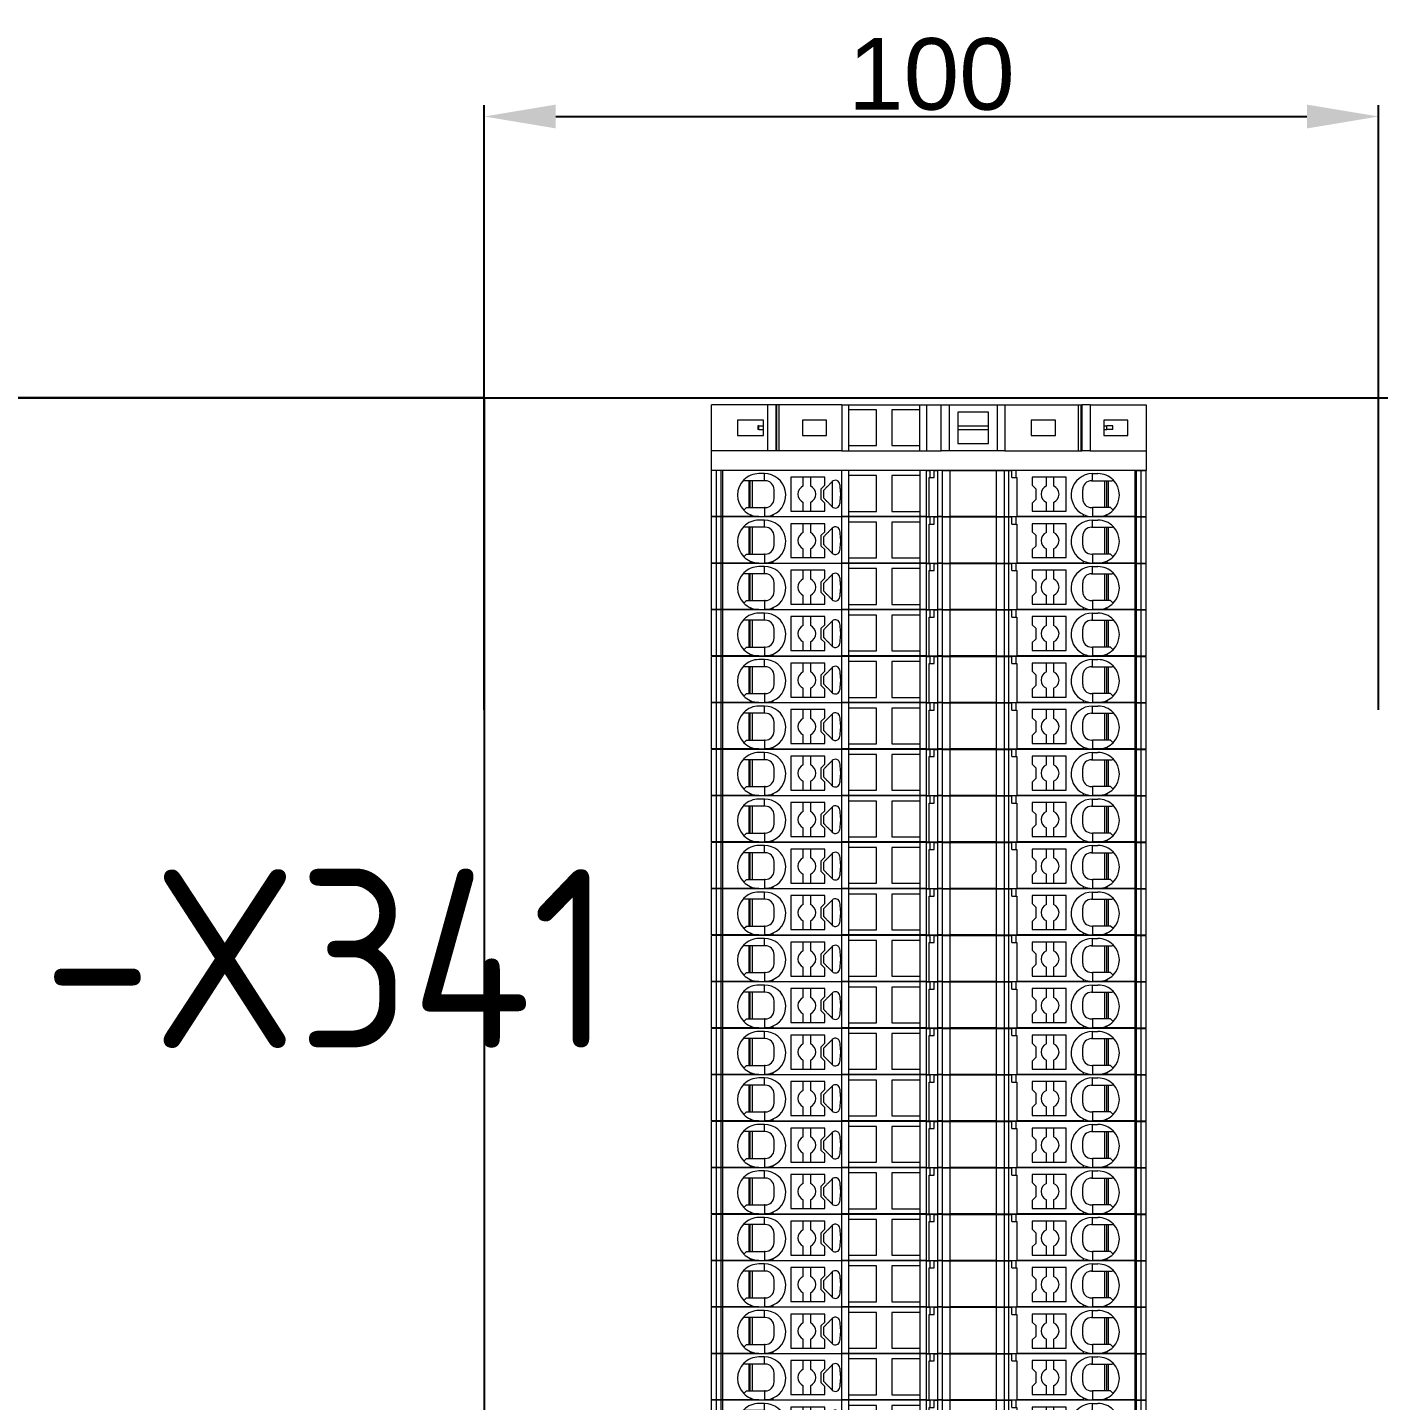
# Model space of a CAD drawing. Header units: millimetres. Extents: x 2936 to 53953, y 1541 to 47526.
# Drawn here: x 47112.9 to 47264, y 46245.8 to 46399.4 of the extents above; entities that cross this region are included whole.
import ezdxf
from ezdxf.enums import TextEntityAlignment as Align

# ---------------------------------------------------------------- set-up
doc = ezdxf.new("R2010")
doc.units = ezdxf.units.MM
doc.set_wipeout_variables(frame=1)
doc.linetypes.add('ACAD_ISO03W100', pattern=[30, 12, -18])
doc.layers.add('! NO PLOT !', color=7, linetype='Continuous', true_color=0xff75dd, plot=False)
doc.layers.add('000-PI-Oprema', color=30, linetype='Continuous', lineweight=5)
doc.layers.add('SI-ORMAR-Oprema', color=30, linetype='Continuous', lineweight=5)
for name, color, linetype in [('000-PI_TEXT', 7, 'Continuous'), ('002-PI-Kabelska kanalica', 150, 'Continuous'), ('004-PI-DIN Šina', 3, 'Continuous')]:
    doc.layers.add(name, color=color, linetype=linetype)
doc.styles.add('PI0', font='isocpeur.ttf', dxfattribs={"width": 0.9})
doc.styles.get("Standard").update_dxf_attribs({"font": 'arial.ttf'})
doc.dimstyles.new('ISO-25-lb', dxfattribs={"dimtxt": 8, "dimasz": 8, "dimexe": 1.25, "dimexo": 0.625, "dimtad": 1, "dimtxsty": 'Standard', "dimcen": 5, "dimadec": 0, "dimazin": 0, "dimtfac": 1, "dimtmove": 0, "dimatfit": 3, "dimfxl": 1, "dimarcsym": 0})

# ---------------------------------------------------------------- blocks, each defined once
blk = doc.blocks.new('*U822')
at = {"layer": '004-PI-DIN Šina'}
blk.add_lwpolyline([(870, -17.5), (870, 17.5), (0, 17.5), (0, -17.5)], close=True, dxfattribs=at)
for points in [[(0, 12.5), (870, 12.5)], [(0, -12.5), (870, -12.5)]]:
    blk.add_lwpolyline(points, dxfattribs=at)
blk = doc.blocks.new('*U266')
at = {"layer": '002-PI-Kabelska kanalica'}
for q in [(-20, 775), (40, -100)]:
    blk.add_line((-20, -100), q, dxfattribs=at)
blk = doc.blocks.new('*U157')
at = {"layer": '002-PI-Kabelska kanalica'}
blk.add_line((80, -100), (80, 959.0000000000437), dxfattribs=at)
blk = doc.blocks.new('*U93')
blk.add_wipeout([(-24.29999997841276, -7.34999999542611), (24.29999997838465, -7.349999995337868), (24.299999978371492, 1.5399947983496531e-10), (-24.29999997842592, 4.3655745685100555e-11)])
at = {"layer": 'SI-ORMAR-Oprema'}
for p, q in [((-18.03461262074416, 1.455191522836685e-11), (-24.2999999784297, -7.275957614183426e-12)), ((-18.03461262074416, 1.455191522836685e-11), (-18.03461262072233, -5.14999999540305)), ((-17.09803389284934, 1.455191522836685e-11), (-18.03461262074416, 1.455191522836685e-11)), ((-17.09803389284934, 1.455191522836685e-11), (-17.09803389282752, -5.14999999540305)), ((-16.99776565314824, 1.455191522836685e-11), (-17.09803389284934, 1.455191522836685e-11)), ((-16.99776565312641, -5.14999999540305), (-16.99776565314824, 1.455191522836685e-11)), ((-16.73980575572932, 1.455191522836685e-11), (-16.99776565314824, 1.455191522836685e-11)), ((-16.73980575570749, -5.14999999540305), (-16.73980575572932, 1.455191522836685e-11)), ((-9.71849971060874, 4.365574568510056e-11), (-16.73980575572932, 1.455191522836685e-11)), ((-9.71849971060874, 4.365574568510056e-11), (-8.99999999065767, 3.637978807091713e-11)), ((-9.71849971060874, 4.365574568510056e-11), (-9.718499710586912, -5.149999995373946)), ((-8.99999999065767, 3.637978807091713e-11), (-8.99999999065767, -0.5749999994513928)), ((-8.99999999065767, 3.637978807091713e-11), (-0.9999999990977813, 5.820766091346741e-11)), ((-0.9999999990977813, 5.820766091346741e-11), (-0.2815002804418327, 7.275957614183426e-11)), ((-0.9999999990977813, -0.574999999756983), (-0.9999999990977813, 5.820766091346741e-11)), ((-0.2815002804418327, 7.275957614183426e-11), (1.390345623811299, 7.275957614183426e-11)), ((-0.2815002804418327, 7.275957614183426e-11), (-0.2815002804200049, -5.149999995344842)), ((1.390345623811299, 7.275957614183426e-11), (2.315398465048929, 8.003553375601768e-11)), ((1.390345623833127, -5.149999995344842), (1.390345623811299, 7.275957614183426e-11)), ((2.315398465048929, 8.003553375601768e-11), (7.689365187936346, 9.458744898438454e-11)), ((2.315398465070757, -5.149999995337566), (2.315398465048929, 8.003553375601768e-11)), ((7.689365187958174, -5.149999995323014), (7.689365187936346, 9.458744898438454e-11)), ((7.689365187936346, 9.458744898438454e-11), (8.509654367437179, 9.458744898438454e-11)), ((8.509654367437179, 9.458744898438454e-11), (8.509654367459007, -5.149999995323014)), ((8.509654367437179, 9.458744898438454e-11), (16.73982379449444, 1.309672370553017e-10)), ((16.73982379451627, -5.149999995286635), (16.73982379449444, 1.309672370553017e-10)), ((16.73982379449444, 1.309672370553017e-10), (16.99778369192063, 1.309672370553017e-10)), ((16.99778369192063, 1.309672370553017e-10), (16.99778369194246, -5.149999995286635)), ((16.99778369192063, 1.309672370553017e-10), (17.09805193159264, 1.309672370553017e-10)), ((17.09805193159264, 1.309672370553017e-10), (17.09805193161446, -5.149999995286635)), ((18.03463065944379, 1.309672370553017e-10), (17.09805193159264, 1.309672370553017e-10)), ((18.03463065944379, 1.309672370553017e-10), (18.03463065946562, -5.149999995286635)), ((18.03463065944379, 1.309672370553017e-10), (24.29999997837149, 1.527951098978519e-10)), ((24.29999997837149, 1.527951098978519e-10), (24.29999997837876, -7.349999995334656)), ((-24.29999997841514, -7.349999995421967), (-24.2999999784297, -7.275957614183426e-12)), ((-8.99999999065767, -0.5749999994513928), (-8.999999990635843, -4.574999996017141)), ((-5.84999999365391, -0.5749999994368409), (-8.99999999065767, -0.5749999994513928)), ((-5.849999993632082, -4.574999996002589), (-5.84999999365391, -0.5749999994368409)), ((-4.149999995199323, -0.574999999756983), (-4.149999995177495, -4.574999996068073)), ((-0.9999999990977813, -0.574999999756983), (-4.149999995199323, -0.574999999756983)), ((-0.9999999990759534, -4.574999996068073), (-0.9999999990977813, -0.574999999756983)), ((6.674999994749669, -0.8249999991676304), (3.224999997815758, -0.8249999991821824)), ((3.224999997815758, -0.8249999991821824), (3.224999997779378, -2.374999995336111)), ((6.674999994706013, -2.374999995321559), (6.674999994749669, -0.8249999991676304)), ((-21.39999998093845, -1.724999998463318), (-21.39999998093845, -3.424999996954284)), ((-18.49999998351268, -1.724999998456042), (-21.39999998093845, -1.724999998463318)), ((-19.01469647429622, -2.374999995408871), (-19.14520364005875, -2.374999995408871)), ((-19.14520364005875, -2.374999995408871), (-19.14520364005875, -2.774999995410326)), ((-19.01469647429622, -2.774999995410326), (-19.14520364005875, -2.774999995410326)), ((-19.01469647429622, -2.374999995408871), (-18.49999998354906, -2.374999995408871)), ((-19.01469647429622, -2.774999995410326), (-19.01469647429622, -2.374999995408871)), ((-19.01469647429622, -2.774999995410326), (-18.49999998354906, -2.774999995410326)), ((-18.49999998354906, -2.374999995408871), (-18.49999998351268, -1.724999998456042)), ((-18.49999998354906, -2.774999995410326), (-18.49999998354906, -2.374999995408871)), ((-18.49999998351268, -3.424999996947008), (-18.49999998354906, -2.774999995410326)), ((-14.14999998735584, -1.724999998434214), (-14.14999998737039, -3.42499999692518)), ((-11.44999998975982, -1.724999998434214), (-14.14999998735584, -1.724999998434214)), ((-11.44999998976709, -3.42499999692518), (-11.44999998975982, -1.724999998434214)), ((3.224999997779378, -2.374999995336111), (6.674999994706013, -2.374999995321559)), ((3.224999997779378, -2.374999995336111), (3.224999997779378, -2.774999995337566)), ((3.224999997779378, -2.774999995337566), (6.674999994706013, -2.774999995323014)), ((3.224999997779378, -2.774999995337566), (3.224999997823033, -4.324999996068073)), ((6.674999994706013, -2.774999995323014), (6.674999994706013, -2.374999995321559)), ((6.674999994756945, -4.324999996053521), (6.674999994706013, -2.774999995323014)), ((11.44999998984713, -1.724999998354178), (11.44999998984713, -3.424999996845145)), ((14.14999998745043, -1.724999998339626), (11.44999998984713, -1.724999998354178)), ((14.14999998745043, -3.424999996830593), (14.14999998745043, -1.724999998339626)), ((22.24999998021667, -1.724999998317799), (19.54999998262065, -1.724999998332351)), ((19.54999998262065, -1.724999998332351), (19.54999998258427, -2.374999995285179)), ((19.54999998258427, -2.374999995285179), (19.88530352570524, -2.374999995285179)), ((19.54999998258427, -2.374999995285179), (19.54999998258427, -2.774999995286635)), ((19.54999998258427, -2.774999995286635), (19.54999998262065, -3.424999996823317)), ((19.54999998258427, -2.774999995286635), (19.88530352570524, -2.774999995286635)), ((20.58530352570233, -2.374999995277904), (19.88530352570524, -2.374999995285179)), ((19.88530352570524, -2.774999995286635), (19.88530352570524, -2.374999995285179)), ((20.58530352570233, -2.774999995279359), (19.88530352570524, -2.774999995286635)), ((20.58530352570233, -2.774999995279359), (20.58530352570233, -2.374999995277904)), ((22.24999998021667, -3.424999996808765), (22.24999998021667, -1.724999998317799)), ((-21.39999998093845, -3.424999996954284), (-18.49999998351268, -3.424999996947008)), ((-14.14999998737039, -3.42499999692518), (-11.44999998976709, -3.42499999692518)), ((-8.999999990635843, -4.574999996017141), (-8.999999990635843, -5.149999995381222)), ((-8.999999990635843, -4.574999996017141), (-5.849999993632082, -4.574999996002589)), ((-4.149999995177495, -4.574999996068073), (-0.9999999990759534, -4.574999996068073)), ((-0.9999999990759534, -5.149999995359394), (-0.9999999990759534, -4.574999996068073)), ((3.224999997823033, -4.324999996068073), (6.674999994756945, -4.324999996053521)), ((11.44999998984713, -3.424999996845145), (14.14999998745043, -3.424999996830593)), ((19.54999998262065, -3.424999996823317), (22.24999998021667, -3.424999996808765)), ((-18.03461262072233, -5.14999999540305), (-24.29999997840787, -5.149999995424878)), ((-17.09803389282752, -5.14999999540305), (-18.03461262072233, -5.14999999540305)), ((-16.99776565312641, -5.14999999540305), (-17.09803389282752, -5.14999999540305)), ((-16.73980575570749, -5.14999999540305), (-16.99776565312641, -5.14999999540305)), ((-9.718499710586912, -5.149999995373946), (-16.73980575570749, -5.14999999540305)), ((-9.718499710586912, -5.149999995373946), (-8.999999990635843, -5.149999995381222)), ((-8.999999990635843, -5.149999995381222), (-0.9999999990759534, -5.149999995359394)), ((-0.9999999990759534, -5.149999995359394), (-0.2815002804200049, -5.149999995344842)), ((-0.2815002804200049, -5.149999995344842), (1.390345623833127, -5.149999995344842)), ((2.315398465070757, -5.149999995337566), (1.390345623833127, -5.149999995344842)), ((7.689365187958174, -5.149999995323014), (2.315398465070757, -5.149999995337566)), ((8.509654367459007, -5.149999995323014), (7.689365187958174, -5.149999995323014)), ((8.509654367459007, -5.149999995323014), (16.73982379451627, -5.149999995286635)), ((16.73982379451627, -5.149999995286635), (16.99778369194246, -5.149999995286635)), ((16.99778369194246, -5.149999995286635), (17.09805193161446, -5.149999995286635)), ((18.03463065946562, -5.149999995286635), (17.09805193161446, -5.149999995286635)), ((18.03463065946562, -5.149999995286635), (24.29999997839332, -5.149999995264807)), ((24.29999997837876, -7.349999995334656), (-24.29999997840059, -7.349999995421967))]:
    blk.add_line(p, q, dxfattribs=at)
blk = doc.blocks.new('*D765')
at = {"layer": '! NO PLOT !', "color": 0, "linetype": 'Continuous', "lineweight": -2, "ltscale": 0.25, "transparency": 16777216}
for p, q in [((47164.01037908353, 46323.09280105092), (47164.01037908353, 46390.69695176386)), ((47264.01037908353, 46323.0928010509), (47264.01037908353, 46390.69695176386)), ((47172.01037908353, 46389.44695176386), (47256.01037908353, 46389.44695176386))]:
    blk.add_line(p, q, dxfattribs=at)
at = {"layer": '! NO PLOT !', "color": 0, "linetype": 'ACAD_ISO03W100', "lineweight": 25, "ltscale": 0.25, "transparency": 16777216}
for points in [[(47172.01037908353, 46390.7802850972), (47172.01037908353, 46388.11361843053), (47164.01037908353, 46389.44695176386)], [(47256.01037908353, 46390.7802850972), (47256.01037908353, 46388.11361843053), (47264.01037908353, 46389.44695176386)]]:
    blk.add_solid(points, dxfattribs=at)
at = {"layer": 'Defpoints', "color": 0, "linetype": 'ACAD_ISO03W100', "lineweight": 25, "ltscale": 0.25, "transparency": 16777216}
for p in [(47264.01037908353, 46389.44695176386), (47164.01037908353, 46322.46780105092), (47264.01037908353, 46322.4678010509)]:
    blk.add_point(p, dxfattribs=at)
at = {"layer": '! NO PLOT !', "color": 0, "linetype": 'ACAD_ISO03W100', "lineweight": 25, "ltscale": 0.25, "transparency": 16777216, "insert": (47214.01037908353, 46394.15653566564), "char_height": 8, "attachment_point": 5}
blk.add_mtext('100', dxfattribs=at)
blk = doc.blocks.new('*U98')
blk.add_wipeout([(47227.29997521584, 37326.63412378525), (47227.29997521584, 37321.48412378525), (47275.89997521591, 37321.48412378525), (47275.89997521591, 37326.63412378525)])
at = {"layer": '000-PI-Oprema'}
for p, q in [((47227.29997521584, 37321.48412378525), (47227.29997521584, 37326.63412378525)), ((47227.84750913132, 37326.63412378525), (47227.29997521584, 37326.63412378525)), ((47228.38801922242, 37326.63412378525), (47227.84750913132, 37326.63412378525)), ((47227.84750913132, 37321.48412378525), (47227.84750913132, 37326.63412378525)), ((47228.38801922242, 37321.48412378525), (47228.38801922242, 37326.63412378525)), ((47228.55657885078, 37326.63412378525), (47228.38801922242, 37326.63412378525)), ((47228.55657885078, 37321.48412378525), (47228.55657885078, 37326.63412378525)), ((47241.88147549654, 37326.63412378525), (47228.55657885078, 37326.63412378525)), ((47241.88147549654, 37321.48412378525), (47241.88147549654, 37326.63412378525)), ((47242.59997521585, 37326.63412378525), (47241.88147549654, 37326.63412378525)), ((47242.59997521585, 37326.63412378525), (47242.59997521585, 37326.05912378517)), ((47250.59997521581, 37326.63412378525), (47242.59997521585, 37326.63412378525)), ((47250.59997521581, 37326.63412378525), (47250.59997521581, 37326.05912378517)), ((47251.3184749351, 37326.63412378525), (47250.59997521581, 37326.63412378525)), ((47251.3184749351, 37326.63412378525), (47251.75140694679, 37326.63412378525)), ((47251.3184749351, 37321.48412378525), (47251.3184749351, 37326.63412378525)), ((47251.75140694679, 37325.8341237853), (47251.75140694679, 37326.63412378525)), ((47252.20654184663, 37326.63412378525), (47251.75140694679, 37326.63412378525)), ((47252.20654184663, 37326.63412378525), (47252.55955891032, 37326.63412378525)), ((47252.20654184663, 37325.8341237853), (47252.20654184663, 37326.63412378525)), ((47253.07169094468, 37326.63412378525), (47252.55955891032, 37326.63412378525)), ((47252.55955891032, 37326.63412378525), (47252.55955891032, 37321.48412378525)), ((47253.07169094468, 37326.63412378525), (47253.07169094468, 37321.48412378525)), ((47253.07169094468, 37326.63412378525), (47253.98382297912, 37326.63412378525)), ((47253.98382297911, 37321.48412378525), (47253.98382297912, 37326.63412378525)), ((47253.98382297912, 37326.63412378525), (47259.11612745287, 37326.63412378525)), ((47259.11612745287, 37326.63412378525), (47259.11612745287, 37321.48412378525)), ((47259.11612745287, 37326.63412378525), (47260.02825948733, 37326.63412378525)), ((47260.02825948733, 37326.63412378525), (47260.02825948733, 37321.48412378525)), ((47260.02825948733, 37326.63412378525), (47260.54039152169, 37326.63412378525)), ((47260.54039152169, 37321.48412378525), (47260.54039152169, 37326.63412378525)), ((47260.54039152169, 37326.63412378525), (47260.89340858538, 37326.63412378525)), ((47260.89340858538, 37325.83412378528), (47260.89340858538, 37326.63412378525)), ((47261.34854348522, 37326.63412378525), (47260.89340858538, 37326.63412378525)), ((47261.34854348522, 37325.83412378528), (47261.34854348522, 37326.63412378525)), ((47274.64976493204, 37326.63412378525), (47261.34854348522, 37326.63412378525)), ((47274.64976493204, 37321.48412378525), (47274.64976493204, 37326.63412378525)), ((47274.64976493204, 37326.63412378525), (47274.81750054441, 37326.63412378525)), ((47274.81750054441, 37321.48412378525), (47274.81750054441, 37326.63412378525)), ((47274.81750054441, 37326.63412378525), (47275.35244130043, 37326.63412378525)), ((47275.35244130043, 37321.48412378525), (47275.35244130043, 37326.63412378525)), ((47275.35244130043, 37326.63412378525), (47275.8999752159, 37326.63412378525)), ((47275.8999752159, 37321.48412378525), (47275.8999752159, 37326.63412378525)), ((47230.99997521636, 37325.48412378527), (47230.90291894138, 37325.58118006025)), ((47231.44997521641, 37325.48412378527), (47230.99997521636, 37325.48412378527)), ((47231.44997521641, 37325.48412378527), (47231.44997521643, 37322.48412378535)), ((47231.59997539455, 37325.48412378528), (47231.44997521641, 37325.48412378527)), ((47231.59997539455, 37322.48412378535), (47231.59997539455, 37325.48412378528)), ((47231.84997539397, 37325.48412378528), (47231.59997539455, 37325.48412378528)), ((47231.84997539397, 37325.48412378528), (47231.84997539395, 37322.48412378535)), ((47233.19997521623, 37325.48412378528), (47231.84997539397, 37325.48412378528)), ((47233.19997521622, 37326.28412378544), (47232.59997521622, 37326.28412378544)), ((47233.19997521623, 37325.48412378528), (47233.19997521622, 37326.28412378544)), ((47233.29997521607, 37325.48412378528), (47233.19997521623, 37325.48412378528)), ((47237.54997521597, 37325.88412378528), (47236.14997518547, 37325.88412378526)), ((47236.14997518547, 37325.88412378526), (47236.1499751855, 37322.08412378532)), ((47238.34997521596, 37325.8841237853), (47237.54997521597, 37325.88412378528)), ((47237.54997521597, 37324.90063892427), (47237.54997521597, 37325.88412378528)), ((47239.94997521592, 37325.88412378533), (47238.34997521596, 37325.8841237853)), ((47238.34997521596, 37325.8841237853), (47238.34997521597, 37324.90063892429)), ((47239.54995552669, 37324.58410409586), (47239.94997521593, 37324.98412378511)), ((47239.94997521593, 37324.98412378511), (47239.94997521592, 37325.88412378533)), ((47240.78004344794, 37325.37129879899), (47240.78004344798, 37322.59694877153)), ((47242.59997521585, 37326.05912378517), (47242.59997521585, 37322.0591237853)), ((47245.74997521581, 37326.05912378517), (47242.59997521585, 37326.05912378517)), ((47245.74997521581, 37322.0591237853), (47245.74997521581, 37326.05912378517)), ((47247.44997521577, 37326.05912378517), (47247.44997521577, 37322.0591237853)), ((47250.59997521581, 37326.05912378517), (47247.44997521577, 37326.05912378517)), ((47250.59997521581, 37326.05912378517), (47250.59997521581, 37322.0591237853)), ((47251.64997521601, 37321.48412378525), (47251.64997521601, 37325.8341237853)), ((47251.64997521601, 37325.8341237853), (47251.75140694679, 37325.8341237853)), ((47251.75140694679, 37325.8341237853), (47252.20654184663, 37325.8341237853)), ((47260.89340858538, 37325.83412378528), (47261.34854348522, 37325.83412378528)), ((47261.34854348522, 37325.83412378528), (47261.449975216, 37325.83412378528)), ((47261.449975216, 37325.83412378528), (47261.449975216, 37321.48412378525)), ((47264.74997521621, 37325.88412378519), (47263.14997521625, 37325.88412378517)), ((47263.14997521625, 37325.88412378517), (47263.14997521626, 37324.98412378502)), ((47263.14997521626, 37324.98412378502), (47263.54986566091, 37324.58423334039)), ((47264.74997521623, 37324.90063892423), (47264.74997521621, 37325.88412378519)), ((47265.54997521621, 37325.8841237852), (47264.74997521621, 37325.88412378519)), ((47265.54997521621, 37325.8841237852), (47265.54997521623, 37324.90063892424)), ((47266.94997524672, 37325.88412378522), (47265.54997521621, 37325.8841237852)), ((47266.94997524675, 37322.08412378527), (47266.94997524672, 37325.88412378522)), ((47269.79997521632, 37325.48412378512), (47269.89997521615, 37325.48412378512)), ((47269.89997521632, 37326.28412378527), (47270.49997521635, 37326.28412378521)), ((47269.89997521615, 37325.48412378512), (47269.89997521632, 37326.28412378527)), ((47269.89997521615, 37325.48412378512), (47271.24997503844, 37325.4841237851)), ((47271.24997503844, 37325.4841237851), (47271.24997503843, 37322.48412378518)), ((47271.24997503844, 37325.4841237851), (47271.49997503785, 37325.48412378509)), ((47271.49997503782, 37322.48412378517), (47271.49997503785, 37325.48412378509)), ((47271.49997503785, 37325.48412378509), (47271.64997521597, 37325.48412378509)), ((47271.64997521597, 37325.48412378509), (47271.64997521592, 37322.48412378517)), ((47271.64997521597, 37325.48412378509), (47272.09997521602, 37325.48412378509)), ((47272.09997521602, 37325.48412378509), (47272.197031491, 37325.58118006006)), ((47239.55008477131, 37323.38401423019), (47239.54995552669, 37324.58410409586)), ((47239.94997521596, 37322.98412378556), (47239.55008477131, 37323.38401423019)), ((47263.54999490552, 37323.38414347463), (47263.14997521629, 37322.98412378538)), ((47263.54986566091, 37324.58423334039), (47263.54999490552, 37323.38414347463)), ((47268.79997521629, 37323.48412378521), (47268.7999752163, 37324.48412378514)), ((47230.90291894131, 37322.18706751056), (47231.19997521611, 37322.48412378535)), ((47231.19997521611, 37322.48412378535), (47231.44997521643, 37322.48412378535)), ((47231.44997521643, 37322.48412378535), (47231.59997539455, 37322.48412378535)), ((47231.59997539455, 37322.48412378535), (47231.84997539395, 37322.48412378535)), ((47231.84997539395, 37322.48412378535), (47233.19997521625, 37322.48412378535)), ((47233.29997521608, 37322.48412378535), (47233.19997521625, 37322.48412378535)), ((47233.19997521625, 37322.48412378535), (47233.19997521622, 37321.48412378528)), ((47236.1499751855, 37322.08412378532), (47237.549975216, 37322.08412378533)), ((47237.549975216, 37322.08412378533), (47237.549975216, 37323.06760864629)), ((47237.549975216, 37322.08412378533), (47238.349975216, 37322.08412378535)), ((47238.34997521599, 37323.06760864631), (47238.349975216, 37322.08412378535)), ((47238.349975216, 37322.08412378535), (47239.94997521598, 37322.08412378536)), ((47239.94997521598, 37322.08412378536), (47239.94997521596, 37322.98412378556)), ((47242.59997521585, 37322.0591237853), (47245.74997521581, 37322.0591237853)), ((47242.59997521585, 37322.0591237853), (47242.59997521585, 37321.48412378525)), ((47247.44997521577, 37322.0591237853), (47250.59997521581, 37322.0591237853)), ((47250.59997521581, 37322.0591237853), (47250.59997521581, 37321.48412378525)), ((47263.14997521629, 37322.98412378538), (47263.14997521631, 37322.08412378521)), ((47263.14997521631, 37322.08412378521), (47264.74997521625, 37322.08412378524)), ((47264.74997521625, 37322.08412378524), (47264.74997521625, 37323.06760864625)), ((47264.74997521625, 37322.08412378524), (47265.54997521626, 37322.08412378525)), ((47265.54997521624, 37323.06760864626), (47265.54997521626, 37322.08412378525)), ((47265.54997521626, 37322.08412378525), (47266.94997524675, 37322.08412378527)), ((47269.79997521628, 37322.48412378519), (47269.8999752161, 37322.48412378519)), ((47271.24997503843, 37322.48412378518), (47269.8999752161, 37322.48412378519)), ((47269.8999752161, 37322.48412378519), (47269.89997521613, 37321.48412378525)), ((47271.49997503782, 37322.48412378517), (47271.24997503843, 37322.48412378518)), ((47271.64997521592, 37322.48412378517), (47271.49997503782, 37322.48412378517)), ((47271.89997521624, 37322.48412378517), (47271.64997521592, 37322.48412378517)), ((47272.19703149103, 37322.18706751037), (47271.89997521624, 37322.48412378517)), ((47227.84750913132, 37321.48412378525), (47227.29997521584, 37321.48412378525)), ((47228.38801922242, 37321.48412378525), (47227.84750913132, 37321.48412378525)), ((47228.55657885078, 37321.48412378525), (47228.38801922242, 37321.48412378525)), ((47231.59997521623, 37321.4841237853), (47228.55657885078, 37321.48412378525)), ((47231.59997521623, 37321.70238136243), (47231.59997521623, 37321.4841237853)), ((47232.59997521622, 37321.48412378536), (47231.59997521623, 37321.4841237853)), ((47232.59997521622, 37321.48412378536), (47233.19997521622, 37321.48412378528)), ((47234.19997521616, 37321.48412378528), (47233.19997521622, 37321.48412378528)), ((47234.19997521616, 37321.48412378528), (47234.19997521616, 37321.70238136246)), ((47234.19997521616, 37321.48412378528), (47241.88147549654, 37321.48412378525)), ((47242.59997521585, 37321.48412378525), (47241.88147549654, 37321.48412378525)), ((47250.59997521581, 37321.48412378525), (47242.59997521585, 37321.48412378525)), ((47251.3184749351, 37321.48412378525), (47250.59997521581, 37321.48412378525)), ((47251.3184749351, 37321.48412378525), (47251.64997521601, 37321.48412378525)), ((47251.64997521601, 37321.48412378525), (47252.55955891032, 37321.48412378525)), ((47253.07169094468, 37321.48412378525), (47252.55955891032, 37321.48412378525)), ((47253.07169094468, 37321.48412378525), (47253.98382297911, 37321.48412378525)), ((47259.11612745287, 37321.48412378525), (47253.98382297911, 37321.48412378525)), ((47259.11612745287, 37321.48412378525), (47260.02825948733, 37321.48412378525)), ((47260.02825948733, 37321.48412378525), (47260.54039152169, 37321.48412378525)), ((47260.54039152169, 37321.48412378525), (47261.449975216, 37321.48412378525)), ((47268.89997521612, 37321.48412378525), (47261.449975216, 37321.48412378525)), ((47268.89997521612, 37321.48412378525), (47268.89997521613, 37321.70238136231)), ((47268.89997521612, 37321.48412378525), (47269.89997521613, 37321.48412378525)), ((47270.49997521615, 37321.48412378519), (47269.89997521613, 37321.48412378525)), ((47271.49997521605, 37321.48412378525), (47270.49997521615, 37321.48412378519)), ((47271.49997521605, 37321.70238136224), (47271.49997521605, 37321.48412378525)), ((47274.64976493204, 37321.48412378525), (47271.49997521605, 37321.48412378525)), ((47274.64976493204, 37321.48412378525), (47274.81750054441, 37321.48412378525)), ((47274.81750054441, 37321.48412378525), (47275.35244130043, 37321.48412378525)), ((47275.35244130043, 37321.48412378525), (47275.8999752159, 37321.48412378525))]:
    blk.add_line(p, q, dxfattribs=at)
for centre, radius, start, end in [((47232.5999752162, 37323.88412378537), 2.400000000006353, 134.9999999991157, 224.9999999985261), ((47232.59997521628, 37323.88412378541), 2.400000000035466, 90.00000000166753, 135.0000000008843), ((47233.19997521623, 37323.88412378544), 2.400000000010629, 294.6243183502159, 90.00000000041689), ((47233.29997521604, 37324.48412378525), 1.000000000036119, 2.501289979252716e-09, 89.99999999833247), ((47237.94997521598, 37323.98412378529), 1.000000000000887, 113.5781784786921, 246.4218215222388), ((47237.94997521598, 37323.9841237853), 0.9999999999968924, 293.5781784786922, 66.42182152223877), ((47241.14997438921, 37325.03412148784), 0.50000104031782, 5.440585135109099, 134.99974689524), ((47265.14997521625, 37323.98412378525), 1.0000000000009, 113.578178479623, 246.4218215216899), ((47265.14997521625, 37323.98412378525), 0.9999999999968315, 293.5781784783101, 66.42182152300293), ((47269.89997521609, 37323.88412378526), 2.400000000004585, 89.99999999416366, 245.3756816488525), ((47269.79997521632, 37324.48412378511), 1.000000000007712, 89.99999999958312, 179.9999999987494), ((47270.49997521615, 37323.88412378519), 2.400000000022501, 45.00000000058956, 89.9999999954143), ((47270.49997521611, 37323.8841237852), 2.400000000040548, 315.0000000017687, 44.99999999941044), ((47233.29997521604, 37323.48412378538), 1.000000000038223, 270.0000000016675, 359.9999999983325), ((47269.79997521629, 37323.48412378519), 1.000000000009289, 179.9999999995831, 269.9999999991662), ((47232.5999752162, 37323.88412378538), 2.40000000000775, 224.9999999988209, 245.3756816488525), ((47241.14997521542, 37322.93412378528), 0.499999999999895, 225, 354.5596679687376), ((47270.4999752162, 37323.88412378526), 2.400000000022579, 294.6243183483526, 314.9999999994104), ((47232.59997521621, 37323.88412378538), 2.400000000008365, 245.3756816484735, 270.0000000004169), ((47233.19997521592, 37323.88412378536), 2.400000000071874, 270.000000007087, 294.6243183578743), ((47269.89997521609, 37323.88412378526), 2.4000000000046, 245.3756816488525, 270.0000000008338), ((47270.49997521611, 37323.8841237852), 2.400000000004657, 270.0000000008338, 294.6243183505949)]:
    blk.add_arc(centre, radius, start, end, dxfattribs=at)
for points in [[(47240.78004344794, 37325.37129879899), (47240.55162098414, 37325.14287633517), (47240.32319852032, 37324.91445387137), (47240.08658686807, 37324.67784221911), (47239.84997521581, 37324.44123056686)], [(47240.79642182484, 37325.38767717587), (47240.78823263639, 37325.37948798743), (47240.78004344794, 37325.37129879899)], [(47241.75223767041, 37323.98412378528), (47241.72610899074, 37324.25847492185), (47241.69998031107, 37324.53282605844), (47241.67385163139, 37324.80717719501), (47241.64772295172, 37325.08152833159)], [(47234.29997521608, 37323.48412378535), (47234.29997521608, 37323.60589394551), (47234.29997521608, 37323.73544066722), (47234.29997521608, 37323.87093670898), (47234.29997521608, 37324.00697443712), (47234.29997521608, 37324.13780638542), (47234.29997521608, 37324.26110445792), (47234.29997521608, 37324.37610065179), (47234.29997521607, 37324.4841237853)], [(47239.84997521581, 37323.52701700371), (47239.84997521581, 37323.7555703945), (47239.84997521581, 37323.98412378528), (47239.84997521581, 37324.21267717607), (47239.84997521581, 37324.44123056686)], [(47240.78004344798, 37322.59694877153), (47240.55162098414, 37322.82537123536), (47240.32319852032, 37323.0537936992), (47240.08658686806, 37323.29040535145), (47239.84997521581, 37323.52701700371)], [(47241.64772295172, 37322.88671923896), (47241.67385163139, 37323.16107037554), (47241.69998031107, 37323.43542151211), (47241.72610899074, 37323.7097726487), (47241.75223767041, 37323.98412378528)], [(47240.79642182482, 37322.58057039468), (47240.78823263641, 37322.58875958311), (47240.78004344798, 37322.59694877153)]]:
    blk.add_spline(points, degree=3, dxfattribs=at)
blk = doc.blocks.new('*U898')
at = {"layer": '000-PI-Oprema'}
blk.add_blockref('*U98', (-47251.59997521587, -37324.05912378522), dxfattribs=at)
blk = doc.blocks.new('*U899')
at = {"layer": '000-PI-Oprema', "color": 0, "linetype": 'ByBlock', "lineweight": -2, "transparency": 16777216}
blk.add_blockref('*U898', (0, 0), dxfattribs=at)
blk.add_blockref('*U898', (-3.184081677783119e-16, -5.2), dxfattribs=at)
blk.add_blockref('*U898', (-6.368163355566237e-16, -10.4), dxfattribs=at)
blk.add_blockref('*U898', (-9.552245033349357e-16, -15.6), dxfattribs=at)
blk.add_blockref('*U898', (-1.273632671113247e-15, -20.8), dxfattribs=at)
blk.add_blockref('*U898', (-1.592040838891559e-15, -26), dxfattribs=at)
blk.add_blockref('*U898', (-1.910449006669871e-15, -31.2), dxfattribs=at)
blk.add_blockref('*U898', (-2.228857174448183e-15, -36.4), dxfattribs=at)
blk.add_blockref('*U898', (-2.547265342226495e-15, -41.6), dxfattribs=at)
blk.add_blockref('*U898', (-2.865673510004807e-15, -46.8), dxfattribs=at)
blk.add_blockref('*U898', (-3.184081677783118e-15, -52), dxfattribs=at)
blk.add_blockref('*U898', (-3.50248984556143e-15, -57.2), dxfattribs=at)
blk.add_blockref('*U898', (-3.820898013339743e-15, -62.40000000000001), dxfattribs=at)
blk.add_blockref('*U898', (-4.139306181118055e-15, -67.60000000000001), dxfattribs=at)
blk.add_blockref('*U898', (-4.457714348896366e-15, -72.8), dxfattribs=at)
blk.add_blockref('*U898', (-4.776122516674678e-15, -78), dxfattribs=at)
blk.add_blockref('*U898', (-5.09453068445299e-15, -83.2), dxfattribs=at)
blk.add_blockref('*U898', (-5.412938852231302e-15, -88.4), dxfattribs=at)
blk.add_blockref('*U898', (-5.731347020009613e-15, -93.60000000000001), dxfattribs=at)
blk.add_blockref('*U898', (-6.049755187787924e-15, -98.8), dxfattribs=at)
blk.add_blockref('*U898', (-6.368163355566236e-15, -104), dxfattribs=at)
blk.add_blockref('*U898', (-6.686571523344548e-15, -109.2), dxfattribs=at)
blk.add_blockref('*U898', (-7.00497969112286e-15, -114.4), dxfattribs=at)
blk.add_blockref('*U898', (-7.323387858901173e-15, -119.6), dxfattribs=at)
blk.add_blockref('*U898', (-7.641796026679485e-15, -124.8), dxfattribs=at)

msp = doc.modelspace()

# ---------------------------------------------------------------- block references
for name, p, rotation in [('*U157', (46914.01037908353, 46437.96780063349), 270), ('*U266', (47144.01037908356, 46257.96780063347), 180)]:
    msp.add_blockref(name, p, dxfattribs=dict(rotation=rotation))
at = {"layer": '004-PI-DIN Šina', "rotation": 270}
msp.add_blockref('*U822', (47214.01037908356, 46354.19335991545), dxfattribs=at)

# ---------------------------------------------------------------- texts
at = {"layer": '000-PI_TEXT', "style": 'PI0', "width": 0.9}
msp.add_text('-X341', height=20, dxfattribs=at).set_placement((47178.33144379742, 46285.26385941275), align=Align.RIGHT)

# ---------------------------------------------------------------- next in the draw order: block references
at = {"layer": 'SI-ORMAR-Oprema'}
msp.add_blockref('*U93', (47213.72892137528, 46357.20636757903), dxfattribs=at)

# ---------------------------------------------------------------- next in the draw order: dimensions: what is measured, and where the dimension line sits
at = {"layer": '! NO PLOT !', "linetype": 'ACAD_ISO03W100', "lineweight": 25, "ltscale": 0.25}
dim = msp.add_linear_dim(base=(47264.01037908353, 46389.44695176386), p1=(47164.01037908353, 46322.46780105092), p2=(47264.01037908353, 46322.4678010509), dimstyle='ISO-25-lb', dxfattribs=at)
dim.commit()
dim.dimension.update_dxf_attribs({"geometry": '*D765', "text_midpoint": (47214.01037908353, 46394.15653566564)})

# ---------------------------------------------------------------- next in the draw order: block references
at = {"layer": '000-PI-Oprema', "rotation": 359.9999753099709}
msp.add_blockref('*U899', (47213.72888556442, 46347.28135711217), dxfattribs=at)

doc.saveas('drawing.dxf')
